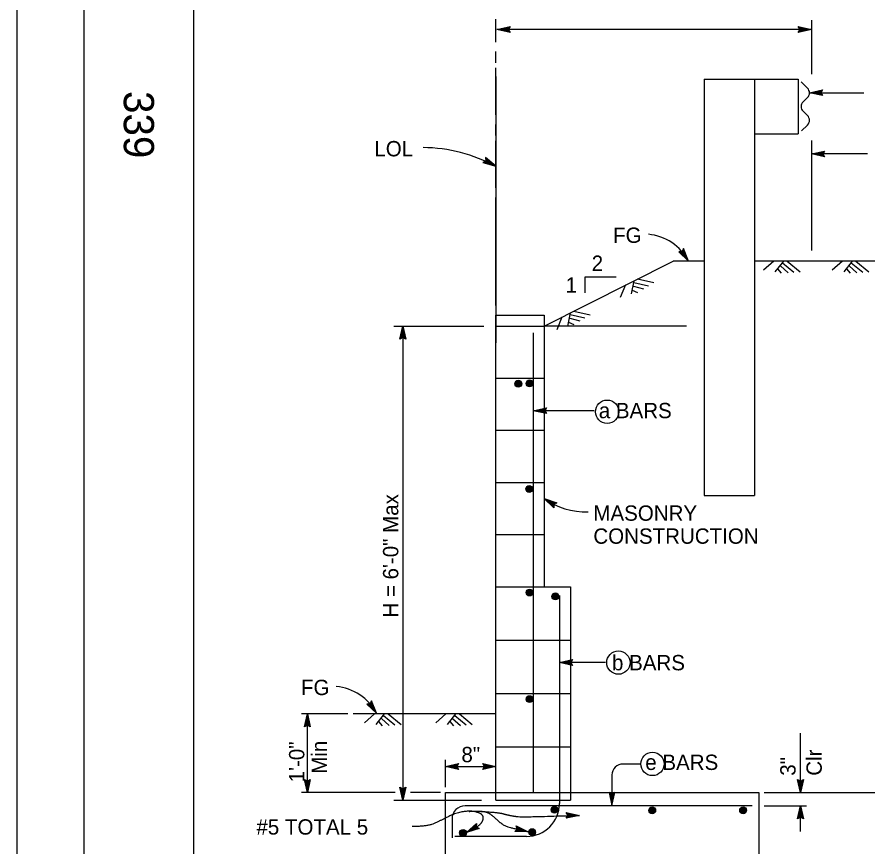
# Model space of a CAD drawing. Extents: x -894 to 866, y -476 to 714.
# Drawn here: x -894 to -505.8, y -207.5 to 171.4 of the extents above; entities that cross this region are included whole.
import ezdxf

# ---------------------------------------------------------------- set-up
doc = ezdxf.new("R2010")
doc.units = 0
doc.layers.add('10 Sheet Format', color=7, linetype='Continuous')
doc.layers.add('60 Nongeo Data', color=7, linetype='Continuous')

msp = doc.modelspace()

# ---------------------------------------------------------------- linework, layer by layer
at = {"layer": '10 Sheet Format'}
msp.add_line((-813.45, 643.96), (-813.45, -406.04), dxfattribs=at)
for points in [[(-894.04, 713.57), (865.96, 713.57), (865.96, -476.43), (-894.04, -476.43)], [(-863.43, 668.96), (836.57, 668.96), (836.57, -431.04), (-863.43, -431.04)], [(-863.43, 668.96), (836.57, 668.96), (836.57, -431.04), (-863.43, -431.04)]]:
    msp.add_lwpolyline(points, close=True, dxfattribs=at)
at = {"layer": '60 Nongeo Data'}
for p, q in [((-675.57, 159.96), (-675.57, 170.44)), ((-675.11, 165.69), (-669.11, 167.02)), ((-669.11, 167.02), (-669.91, 165.69)), ((-669.11, 167.02), (-669.11, 167.02)), ((-536.77, 165.69), (-537.57, 167.03)), ((-537.57, 167.03), (-537.57, 167.03)), ((-537.57, 167.03), (-531.57, 165.69)), ((-531.57, 169.97), (-531.57, 145.33)), ((-531.57, 165.69), (-675.11, 165.69)), ((-669.11, 164.35), (-675.11, 165.69)), ((-675.11, 165.69), (-675.11, 165.69)), ((-669.33, 164.7), (-673.73, 165.69)), ((-673.72, 165.69), (-669.35, 166.66)), ((-672.35, 165.68), (-669.53, 166.31)), ((-669.56, 165.06), (-672.35, 165.68)), ((-670.97, 165.68), (-669.76, 165.95)), ((-669.74, 165.41), (-670.97, 165.68)), ((-669.91, 165.69), (-669.11, 164.35)), ((-669.11, 164.35), (-669.11, 164.35)), ((-531.57, 165.69), (-537.57, 164.36)), ((-537.57, 164.36), (-536.77, 165.69)), ((-537.57, 164.36), (-537.57, 164.36)), ((-537.36, 166.67), (-532.95, 165.69)), ((-532.96, 165.68), (-537.34, 164.72)), ((-534.34, 165.69), (-537.16, 165.06)), ((-537.12, 166.31), (-534.34, 165.69)), ((-536.95, 165.96), (-535.72, 165.69)), ((-535.72, 165.69), (-536.93, 165.42)), ((-531.57, 165.69), (-531.57, 165.69)), ((-675.57, 150.52), (-675.57, 155.58)), ((-675.57, 126.66), (-675.57, 148.13)), ((-675.57, 144.29), (-675.57, 22.7)), ((-580.57, 142.97), (-580.57, -47.03)), ((-580.57, 142.97), (-537.57, 142.97)), ((-557.57, 142.97), (-557.57, -47.03)), ((-537.57, 142.97), (-537.57, 130.47)), ((-536.32, 141.75), (-533.38, 138.86)), ((-532.48, 136.82), (-526.48, 138.15)), ((-532.48, 136.82), (-507.61, 136.82)), ((-526.48, 135.48), (-532.48, 136.82)), ((-532.48, 136.82), (-532.48, 136.82)), ((-526.69, 135.83), (-531.1, 136.82)), ((-531.09, 136.82), (-526.71, 137.79)), ((-529.71, 136.81), (-526.89, 137.44)), ((-526.93, 136.19), (-529.71, 136.81)), ((-528.33, 136.81), (-527.12, 137.08)), ((-527.1, 136.54), (-528.33, 136.81)), ((-526.48, 138.15), (-527.28, 136.82)), ((-527.28, 136.82), (-526.48, 135.48)), ((-526.48, 138.15), (-526.48, 138.15)), ((-533.38, 134.57), (-535.38, 132.61)), ((-526.48, 135.48), (-526.48, 135.48)), ((-537.57, 130.47), (-537.57, 117.97)), ((-535.38, 128.32), (-533.38, 126.36)), ((-675.57, 117.22), (-675.57, 122.28)), ((-533.38, 122.07), (-536.05, 119.46)), ((-557.57, 117.97), (-537.57, 117.97)), ((-675.57, 93.36), (-675.57, 114.83)), ((-531.57, 115.02), (-531.57, 64.85)), ((-531.57, 108.87), (-525.57, 110.2)), ((-506, 108.87), (-531.57, 108.87)), ((-525.57, 107.53), (-531.57, 108.87)), ((-531.57, 108.87), (-531.57, 108.87)), ((-525.79, 107.89), (-530.19, 108.87)), ((-530.18, 108.87), (-525.81, 109.84)), ((-528.81, 108.87), (-525.98, 109.49)), ((-526.02, 108.25), (-528.81, 108.87)), ((-527.43, 108.87), (-526.22, 109.13)), ((-526.2, 108.59), (-527.43, 108.87)), ((-525.57, 110.2), (-526.37, 108.87)), ((-526.37, 108.87), (-525.57, 107.53)), ((-525.57, 110.2), (-525.57, 110.2)), ((-680.17, 105.7), (-681.5, 104.89)), ((-681.5, 104.89), (-681.5, 104.89)), ((-681.5, 104.89), (-675.57, 103.26)), ((-681.14, 105.1), (-676.79, 103.91)), ((-680.77, 105.31), (-678.01, 104.55)), ((-680.45, 105.53), (-679.23, 105.2)), ((-675.57, 103.26), (-680.25, 107.25)), ((-680.25, 107.25), (-680.25, 107.25)), ((-680.25, 107.25), (-680.17, 105.7)), ((-678.01, 104.55), (-680.22, 106.43)), ((-676.8, 103.92), (-680.21, 106.82)), ((-679.23, 105.2), (-680.18, 106)), ((-525.57, 107.53), (-525.57, 107.53)), ((-675.57, 103.26), (-675.57, 103.26)), ((-675.57, 71.89), (-675.57, 88.98)), ((-675.57, 40.69), (-675.57, 84.52)), ((-675.57, 63.54), (-675.57, 68.61)), ((-590.56, 64.26), (-592.12, 64.17)), ((-592.12, 64.17), (-592.12, 64.17)), ((-592.12, 64.17), (-587.64, 59.96)), ((-591.7, 64.19), (-588.42, 61.1)), ((-591.28, 64.2), (-589.19, 62.25)), ((-590.89, 64.25), (-589.97, 63.39)), ((-589.91, 65.67), (-590.56, 64.26)), ((-589.97, 63.39), (-590.43, 64.54)), ((-589.19, 62.25), (-590.26, 64.94)), ((-588.42, 61.12), (-590.08, 65.28)), ((-587.64, 59.96), (-589.91, 65.67)), ((-589.91, 65.67), (-589.91, 65.67)), ((-675.57, 39.68), (-675.57, 61.15)), ((-580.57, 59.96), (-594.71, 59.96)), ((-587.64, 59.96), (-587.64, 59.96)), ((-432.79, 59.96), (-557.57, 59.96)), ((-548.79, 59.93), (-553.43, 55.81)), ((-544.4, 59.9), (-548.22, 55.04)), ((-544.78, 59.17), (-539.54, 54.86)), ((-542.62, 59.88), (-536.76, 55.06)), ((-517.44, 59.93), (-522.07, 55.81)), ((-513.04, 59.9), (-516.87, 55.04)), ((-513.42, 59.17), (-508.18, 54.86)), ((-511.26, 59.88), (-505.4, 55.06)), ((-547, 56.43), (-545.33, 54.38)), ((-545.73, 57.83), (-542.16, 54.57)), ((-515.65, 56.43), (-513.97, 54.38)), ((-514.38, 57.83), (-510.8, 54.57)), ((-612.56, 51), (-613.78, 44.94)), ((-610.95, 51.79), (-603.55, 50.12)), ((-616.49, 49.05), (-618.78, 43.28)), ((-613.32, 46.74), (-610.9, 45.65)), ((-612.81, 48.55), (-608.16, 47.25)), ((-612.56, 50.18), (-605.95, 48.69)), ((-675.57, 35.31), (-653.57, 35.31)), ((-675.57, -186.19), (-675.57, 35.31)), ((-653.57, 35.31), (-653.57, -88.69)), ((-641.6, 36.37), (-642.82, 30.31)), ((-641.61, 35.55), (-634.99, 34.06)), ((-640, 37.16), (-632.59, 35.49)), ((-645.54, 34.42), (-647.82, 28.65)), ((-642.36, 32.11), (-639.94, 31.02)), ((-641.86, 33.92), (-637.2, 32.63)), ((-722.05, 30.31), (-681.05, 30.31)), ((-719.36, 24.31), (-718.02, 30.31)), ((-719, 24.52), (-718.02, 28.93)), ((-718.64, 24.76), (-718.02, 27.54)), ((-718.02, 30.31), (-718.02, -186.19)), ((-718.02, 30.31), (-718.02, 30.31)), ((-718.02, 30.31), (-716.69, 24.31)), ((-718.02, 27.54), (-717.39, 24.72)), ((-718.01, 28.91), (-717.05, 24.54)), ((-675.57, 30.31), (-653.57, 30.31)), ((-588.53, 30.31), (-653.57, 30.31)), ((-718.02, 25.11), (-719.36, 24.31)), ((-719.36, 24.31), (-719.36, 24.31)), ((-718.3, 24.93), (-718.02, 26.16)), ((-718.02, 26.16), (-717.75, 24.95)), ((-716.69, 24.31), (-718.02, 25.11)), ((-716.69, 24.31), (-716.69, 24.31)), ((-658.57, 27.15), (-658.57, -182.69)), ((-675.57, 6.51), (-653.57, 6.51)), ((-658.49, -8.33), (-652.49, -7)), ((-657.09, -8.32), (-652.72, -7.36)), ((-655.72, -8.33), (-652.9, -7.7)), ((-652.49, -7), (-653.29, -8.33)), ((-652.49, -7), (-652.49, -7)), ((-630.72, -8.33), (-658.49, -8.33)), ((-652.49, -9.67), (-658.49, -8.33)), ((-658.49, -8.33), (-658.49, -8.33)), ((-652.7, -9.31), (-657.11, -8.33)), ((-652.94, -8.95), (-655.72, -8.33)), ((-654.34, -8.33), (-653.13, -8.06)), ((-653.11, -8.61), (-654.34, -8.33)), ((-653.29, -8.33), (-652.49, -9.67)), ((-652.49, -9.67), (-652.49, -9.67)), ((-675.57, -17.29), (-653.57, -17.29)), ((-675.57, -41.09), (-653.57, -41.09)), ((-649.1, -52.63), (-653.57, -48.42)), ((-653.57, -48.42), (-653.57, -48.42)), ((-653.57, -48.42), (-647.73, -50.34)), ((-649.1, -52.22), (-652.39, -49.12)), ((-652.37, -49.13), (-648.12, -50.53)), ((-649.12, -51.79), (-651.2, -49.83)), ((-651.2, -49.83), (-648.45, -50.73)), ((-647.73, -50.34), (-649.1, -51.07)), ((-647.73, -50.34), (-647.73, -50.34)), ((-580.57, -47.03), (-557.57, -47.03)), ((-649.09, -51.4), (-650.01, -50.54)), ((-650.01, -50.54), (-648.83, -50.92)), ((-649.1, -51.07), (-649.1, -52.63)), ((-649.1, -52.63), (-649.1, -52.63)), ((-675.57, -64.89), (-653.57, -64.89)), ((-675.57, -88.69), (-653.57, -88.69)), ((-653.57, -88.69), (-641.57, -88.69)), ((-641.57, -88.69), (-641.57, -186.19)), ((-646.57, -92.77), (-646.57, -187.69)), ((-675.57, -113.07), (-641.57, -113.07)), ((-646.58, -123.24), (-640.58, -121.91)), ((-625.54, -123.24), (-646.58, -123.24)), ((-640.58, -124.58), (-646.58, -123.24)), ((-646.58, -123.24), (-646.58, -123.24)), ((-640.8, -124.23), (-645.2, -123.24)), ((-645.19, -123.24), (-640.82, -122.27)), ((-643.82, -123.24), (-640.99, -122.62)), ((-641.03, -123.87), (-643.82, -123.24)), ((-642.44, -123.25), (-641.23, -122.98)), ((-641.21, -123.52), (-642.44, -123.25)), ((-640.58, -121.91), (-641.38, -123.24)), ((-641.38, -123.24), (-640.58, -124.58)), ((-640.58, -121.91), (-640.58, -121.91)), ((-640.58, -124.58), (-640.58, -124.58)), ((-675.57, -137.44), (-641.57, -137.44)), ((-732.95, -142.16), (-734.51, -142.25)), ((-734.51, -142.25), (-734.51, -142.25)), ((-734.51, -142.25), (-730.03, -146.47)), ((-734.09, -142.23), (-730.81, -145.32)), ((-733.67, -142.23), (-731.58, -144.18)), ((-733.28, -142.18), (-732.36, -143.04)), ((-732.3, -140.76), (-732.95, -142.16)), ((-732.36, -143.04), (-732.82, -141.89)), ((-731.58, -144.18), (-732.65, -141.49)), ((-730.81, -145.31), (-732.47, -141.15)), ((-730.03, -146.47), (-732.3, -140.75)), ((-732.3, -140.76), (-732.3, -140.76)), ((-743.12, -146.68), (-764.19, -146.68)), ((-762.9, -152.68), (-761.56, -146.68)), ((-761.56, -182.69), (-761.56, -146.68)), ((-761.56, -146.68), (-761.56, -146.68)), ((-761.56, -146.68), (-760.23, -152.68)), ((-675.57, -146.68), (-740.61, -146.68)), ((-730.87, -146.71), (-735.51, -150.83)), ((-726.47, -146.74), (-730.3, -151.6)), ((-730.03, -146.47), (-730.03, -146.47)), ((-726.85, -147.47), (-721.61, -151.78)), ((-724.69, -146.76), (-718.83, -151.58)), ((-698.35, -146.71), (-702.99, -150.83)), ((-693.95, -146.74), (-697.78, -151.6)), ((-694.33, -147.47), (-689.09, -151.78)), ((-692.17, -146.76), (-686.31, -151.58)), ((-762.55, -152.46), (-761.56, -148.06)), ((-762.19, -152.23), (-761.56, -149.44)), ((-761.84, -152.05), (-761.56, -150.82)), ((-761.56, -148.07), (-760.59, -152.44)), ((-761.56, -149.44), (-760.94, -152.26)), ((-761.56, -150.82), (-761.3, -152.03)), ((-729.08, -150.21), (-727.4, -152.26)), ((-727.81, -148.81), (-724.23, -152.07)), ((-696.56, -150.21), (-694.88, -152.26)), ((-695.29, -148.81), (-691.71, -152.07)), ((-761.56, -151.88), (-762.9, -152.68)), ((-762.9, -152.68), (-762.9, -152.68)), ((-760.23, -152.68), (-761.56, -151.88)), ((-760.23, -152.68), (-760.23, -152.68)), ((-536.57, -182.69), (-536.57, -155.58)), ((-675.57, -161.82), (-641.57, -161.82)), ((-698.57, -180.16), (-698.57, -167.75)), ((-698.57, -170.76), (-692.57, -169.43)), ((-698.57, -170.76), (-675.57, -170.76)), ((-692.57, -172.1), (-698.57, -170.76)), ((-698.57, -170.76), (-698.57, -170.76)), ((-692.79, -171.74), (-697.19, -170.76)), ((-697.18, -170.76), (-692.81, -169.79)), ((-695.81, -170.76), (-692.98, -170.14)), ((-693.02, -171.39), (-695.81, -170.76)), ((-694.43, -170.76), (-693.22, -170.5)), ((-693.2, -171.04), (-694.43, -170.76)), ((-692.57, -169.43), (-693.37, -170.76)), ((-693.37, -170.76), (-692.57, -172.1)), ((-692.57, -169.43), (-692.57, -169.43)), ((-680.77, -170.76), (-681.57, -169.42)), ((-681.57, -169.42), (-681.57, -169.42)), ((-681.57, -169.42), (-675.57, -170.76)), ((-675.57, -170.76), (-681.57, -172.09)), ((-681.57, -172.09), (-680.77, -170.76)), ((-681.36, -169.78), (-676.95, -170.76)), ((-676.96, -170.76), (-681.34, -171.73)), ((-678.34, -170.76), (-681.16, -171.38)), ((-681.12, -170.14), (-678.34, -170.76)), ((-680.95, -170.48), (-679.72, -170.76)), ((-679.72, -170.76), (-680.93, -171.03)), ((-675.57, -170.76), (-675.57, -170.76)), ((-609.67, -169.63), (-617.58, -169.63)), ((-692.57, -172.1), (-692.57, -172.1)), ((-681.57, -172.09), (-681.57, -172.09)), ((-622.58, -174.63), (-622.58, -188.62)), ((-761.56, -182.69), (-762.89, -176.69)), ((-762.89, -176.69), (-762.89, -176.69)), ((-762.89, -176.69), (-761.56, -177.49)), ((-761.56, -181.3), (-762.53, -176.93)), ((-761.56, -179.93), (-762.19, -177.11)), ((-761.56, -178.55), (-761.83, -177.34)), ((-761.56, -177.49), (-760.22, -176.69)), ((-760.22, -176.69), (-761.56, -182.69)), ((-760.58, -176.91), (-761.56, -181.31)), ((-760.94, -177.14), (-761.56, -179.93)), ((-761.28, -177.32), (-761.56, -178.55)), ((-760.22, -176.69), (-760.22, -176.69)), ((-536.57, -182.69), (-537.9, -176.69)), ((-537.9, -176.69), (-537.9, -176.69)), ((-537.9, -176.69), (-536.57, -177.49)), ((-536.58, -181.3), (-537.54, -176.93)), ((-536.57, -179.93), (-537.2, -177.11)), ((-536.57, -178.55), (-536.84, -177.34)), ((-536.57, -177.49), (-535.23, -176.69)), ((-535.23, -176.69), (-536.57, -182.69)), ((-535.59, -176.91), (-536.57, -181.31)), ((-535.95, -177.14), (-536.57, -179.93)), ((-536.3, -177.32), (-536.57, -178.55)), ((-535.23, -176.69), (-535.23, -176.69)), ((-718.02, -186.19), (-719.35, -180.19)), ((-719.35, -180.19), (-719.35, -180.19)), ((-719.35, -180.19), (-718.02, -180.99)), ((-718.02, -184.8), (-718.99, -180.43)), ((-718.02, -183.43), (-718.64, -180.61)), ((-718.02, -182.05), (-718.28, -180.84)), ((-718.02, -180.99), (-716.68, -180.19)), ((-716.68, -180.19), (-718.02, -186.19)), ((-717.03, -180.41), (-718.02, -184.81)), ((-717.39, -180.64), (-718.02, -183.43)), ((-717.74, -180.82), (-718.02, -182.05)), ((-716.68, -180.19), (-716.68, -180.19)), ((-721.5, -182.69), (-764.19, -182.69)), ((-761.56, -182.69), (-761.56, -182.69)), ((-722.05, -186.19), (-682.11, -186.19)), ((-718.02, -186.19), (-718.02, -186.19)), ((-700.87, -182.69), (-714.56, -182.69)), ((-698.57, -182.69), (-555.57, -182.69)), ((-698.57, -211.69), (-698.57, -182.69)), ((-675.57, -186.19), (-641.57, -186.19)), ((-622.58, -183.42), (-623.92, -182.62)), ((-623.92, -182.62), (-623.92, -182.62)), ((-623.92, -182.62), (-622.58, -188.62)), ((-623.57, -182.84), (-622.58, -187.24)), ((-623.21, -183.07), (-622.59, -185.86)), ((-622.86, -183.25), (-622.59, -184.48)), ((-622.59, -185.86), (-621.96, -183.03)), ((-622.59, -184.48), (-622.32, -183.27)), ((-622.58, -188.62), (-621.25, -182.62)), ((-621.25, -182.62), (-622.58, -183.42)), ((-622.58, -187.23), (-621.61, -182.86)), ((-621.25, -182.62), (-621.25, -182.62)), ((-555.57, -182.69), (-555.57, -211.69)), ((-553.17, -182.69), (-533.81, -182.69)), ((-552.07, -182.69), (-475.38, -182.69)), ((-536.57, -182.69), (-536.57, -182.69)), ((-558.57, -188.69), (-689.57, -188.69)), ((-622.58, -188.62), (-622.58, -188.62)), ((-553.17, -188.69), (-533.81, -188.69)), ((-537.91, -194.69), (-536.57, -188.69)), ((-537.56, -194.48), (-536.57, -190.07)), ((-536.57, -200.44), (-536.57, -188.69)), ((-536.57, -188.69), (-536.57, -188.69)), ((-536.57, -188.69), (-535.24, -194.69)), ((-536.57, -190.08), (-535.6, -194.46)), ((-642.62, -193.08), (-643.42, -191.74)), ((-643.42, -191.74), (-643.42, -191.74)), ((-643.42, -191.74), (-637.42, -193.08)), ((-637.42, -193.08), (-643.42, -194.41)), ((-643.42, -194.41), (-642.62, -193.08)), ((-643.2, -192.1), (-638.8, -193.08)), ((-638.81, -193.09), (-643.18, -194.06)), ((-640.18, -193.08), (-643.01, -193.71)), ((-642.97, -192.46), (-640.18, -193.08)), ((-642.79, -192.81), (-641.56, -193.08)), ((-641.56, -193.08), (-642.77, -193.35)), ((-637.42, -193.08), (-637.42, -193.08)), ((-536.57, -193.89), (-537.91, -194.69)), ((-537.2, -194.24), (-536.58, -191.46)), ((-536.85, -194.07), (-536.58, -192.84)), ((-536.58, -191.46), (-535.95, -194.28)), ((-536.58, -192.84), (-536.31, -194.05)), ((-535.24, -194.69), (-536.57, -193.89)), ((-695.57, -194.69), (-695.57, -203.3)), ((-689.02, -200.86), (-684.46, -196.75)), ((-687.81, -200.17), (-684.48, -197.18)), ((-686.62, -199.5), (-684.47, -197.57)), ((-685.42, -198.82), (-684.49, -197.99)), ((-684.46, -196.75), (-684.5, -198.3)), ((-684.46, -196.75), (-684.46, -196.75)), ((-665.88, -199.36), (-666.34, -197.86)), ((-666.34, -197.86), (-666.34, -197.86)), ((-666.34, -197.86), (-660.83, -200.6)), ((-643.42, -194.41), (-643.42, -194.41)), ((-537.91, -194.69), (-537.91, -194.69)), ((-535.24, -194.69), (-535.24, -194.69)), ((-683.14, -199.07), (-689.02, -200.86)), ((-689.02, -200.86), (-689.02, -200.86)), ((-683.51, -198.87), (-687.82, -200.18)), ((-683.89, -198.67), (-686.62, -199.5)), ((-684.21, -198.46), (-685.42, -198.82)), ((-684.5, -198.3), (-683.14, -199.07)), ((-683.14, -199.07), (-683.14, -199.07)), ((-666.98, -200.46), (-665.88, -199.36)), ((-660.83, -200.6), (-666.98, -200.46)), ((-666.98, -200.46), (-666.98, -200.46)), ((-662.18, -200.27), (-666.66, -200.16)), ((-663.52, -199.94), (-666.41, -199.87)), ((-666.21, -198.26), (-662.17, -200.27)), ((-664.86, -199.61), (-666.09, -199.58)), ((-666.07, -198.67), (-663.52, -199.94)), ((-665.98, -199.04), (-664.86, -199.61)), ((-660.83, -200.6), (-660.83, -200.6)), ((-661.57, -202.69), (-694.33, -202.69))]:
    msp.add_line(p, q, dxfattribs=at)
for points in [[(-653.57, 30.31), (-594.69, 59.96)], [(-620.64, 52.66), (-634.96, 52.66), (-634.96, 45.45)], [(-653.57, 30.31), (-653.57, 30.31)], [(-675.57, -146.68), (-740.61, -146.68)]]:
    msp.add_lwpolyline(points, dxfattribs=at)
for centre, radius in [((-665.32, 3.97), 1.56), ((-665.32, 3.97), 1.37), ((-665.32, 3.97), 1.19), ((-665.32, 3.97), 1), ((-665.32, 3.97), 0.812), ((-665.32, 3.97), 0.625), ((-665.32, 3.97), 0.437), ((-665.32, 3.97), 0.187), ((-660.18, 4.13), 1.56), ((-660.18, 4.13), 1.37), ((-660.18, 4.13), 1.19), ((-660.18, 4.13), 1), ((-660.18, 4.13), 0.812), ((-660.18, 4.13), 0.625), ((-660.18, 4.13), 0.437), ((-660.18, 4.13), 0.187), ((-624.79, -8.8), 5.32), ((-660.34, -44.08), 1.56), ((-660.34, -44.08), 1.37), ((-660.34, -44.08), 1.19), ((-660.34, -44.08), 1), ((-660.34, -44.08), 0.812), ((-660.34, -44.08), 0.625), ((-660.34, -44.08), 0.437), ((-660.34, -44.08), 0.187), ((-660.15, -91.34), 1.56), ((-660.15, -91.34), 1.37), ((-660.15, -91.34), 1.19), ((-660.15, -91.34), 1), ((-660.15, -91.34), 0.812), ((-660.15, -91.34), 0.625), ((-660.15, -91.34), 0.437), ((-660.15, -91.34), 0.187), ((-648.4, -93.09), 1.56), ((-648.4, -93.09), 1.37), ((-648.4, -93.09), 1.19), ((-648.4, -93.09), 1), ((-648.4, -93.09), 0.812), ((-648.4, -93.09), 0.625), ((-648.4, -93.09), 0.437), ((-648.4, -93.09), 0.187), ((-619.67, -123.32), 5.32), ((-660.18, -139.99), 1.56), ((-660.18, -139.99), 1.37), ((-660.18, -139.99), 1.19), ((-660.18, -139.99), 1), ((-660.18, -139.99), 0.812), ((-660.18, -139.99), 0.625), ((-660.18, -139.99), 0.437), ((-660.18, -139.99), 0.187), ((-604.11, -169.6), 5.32), ((-648.78, -190.51), 1.56), ((-648.78, -190.51), 1.37), ((-648.78, -190.51), 1.19), ((-648.78, -190.51), 1), ((-648.78, -190.51), 0.812), ((-648.78, -190.51), 0.625), ((-648.78, -190.51), 0.437), ((-604.22, -190.78), 1.56), ((-604.22, -190.78), 1.37), ((-604.22, -190.78), 1.19), ((-604.22, -190.78), 1), ((-604.22, -190.78), 0.812), ((-604.22, -190.78), 0.625), ((-562.76, -190.76), 1.56), ((-562.76, -190.76), 1.37), ((-562.76, -190.76), 1.19), ((-562.76, -190.76), 1), ((-562.76, -190.76), 0.812), ((-562.76, -190.76), 0.625), ((-648.78, -190.51), 0.187), ((-604.22, -190.78), 0.437), ((-604.22, -190.78), 0.187), ((-562.76, -190.76), 0.437), ((-562.76, -190.76), 0.187), ((-690.54, -201.07), 1.56), ((-690.54, -201.07), 1.37), ((-690.54, -201.07), 1.19), ((-690.54, -201.07), 1), ((-690.54, -201.07), 0.812), ((-690.54, -201.07), 0.625), ((-690.54, -201.07), 0.437), ((-690.54, -201.07), 0.187), ((-659, -200.7), 1.56), ((-659, -200.7), 1.37), ((-659, -200.7), 1.19), ((-659, -200.7), 1), ((-659, -200.7), 0.812), ((-659, -200.7), 0.625), ((-659, -200.7), 0.437), ((-659, -200.7), 0.187)]:
    msp.add_circle(centre, radius, dxfattribs=at)
for centre, radius, start, end in [((-535.48, 136.72), 3, 314.3818, 45.6172), ((-533.28, 130.47), 3, 134.3831, 225.6173), ((-535.48, 124.22), 3, 314.3822, 45.6176), ((-709.84, 38.65), 73.14, 62.0589, 89.1427), ((-608.19, 49.01), 23.28, 28.0529, 84.5669), ((-634.17, -20.66), 33.87, 235.0511, 271.1188), ((-750.58, -157.41), 23.28, 28.0529, 84.5669), ((-617.58, -174.63), 5, 90, 180), ((-689.57, -194.69), 6, 90, 180), ((-661.57, -187.69), 15, 270, 0)]:
    msp.add_arc(centre, radius, start, end, dxfattribs=at)
for points in [[(-689.02, -200.86), (-685.53, -199.05), (-682.8, -197.36), (-681.38, -195.42), (-681.25, -193.21), (-683.19, -191.79), (-687.73, -190.88), (-694.47, -192.17), (-700.17, -195.16), (-706.99, -198.29), (-713.75, -198.08)], [(-687.82, -191.25), (-683.25, -191.01), (-679.36, -191.53), (-676.25, -193.86), (-672.75, -197.23), (-668.74, -198.79), (-660.83, -200.6)], [(-682.45, -191.25), (-674.44, -191.66), (-670.03, -192.95), (-664.46, -193.86), (-657.59, -193.6), (-637.42, -193.08)]]:
    msp.add_open_spline(points, degree=2, dxfattribs=at)

# ---------------------------------------------------------------- texts
at = {"layer": '10 Sheet Format'}
msp.add_text('339', height=13.779, rotation=270, dxfattribs=at).set_placement((-845.33, 137.59))
at = {"layer": '60 Nongeo Data'}
for s, p in [('LOL', (-731, 107.77)), ('FG', (-622.1, 68.27)), ('2', (-631.84, 55.48)), ('1', (-643.76, 45.53)), ('a BARS', (-628.61, -11.77)), ('MASONRY', (-631.08, -58.58)), ('CONSTRUCTION', (-631.08, -69.08)), ('b BARS', (-622.58, -126.85)), ('FG', (-764.49, -138.16)), ('8"', (-691.27, -168.8)), ('e BARS', (-607.4, -172.34)), ('#5 TOTAL 5', (-784.81, -201.85))]:
    msp.add_text(s, height=7, dxfattribs=at).set_placement(p)
for s, p in [('H = 6\'-0" Max', (-720.07, -102.78)), ('1\'-0"', (-762.95, -177.98)), ('Min', (-752.66, -174.08)), ('3"', (-538.81, -174.96)), ('Clr', (-526.87, -174.96))]:
    msp.add_text(s, height=7, rotation=90, dxfattribs=at).set_placement(p)

doc.saveas('drawing.dxf')
